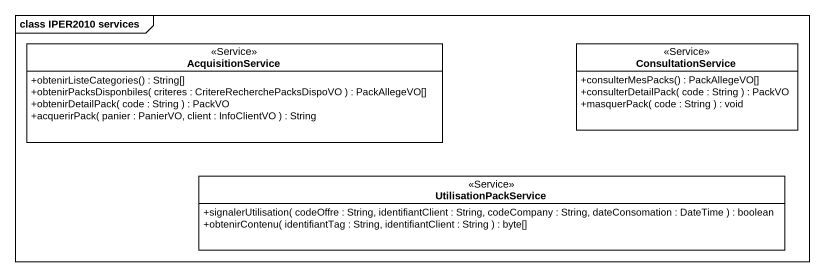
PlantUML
@startuml
mainframe class IPER2010 services
hide circle
hide empty members
skinparam classAttributeIconSize 0
class AcquisitionService <<Service>> {
  +obtenirListeCategories() : String[]
  +obtenirPacksDisponbiles( criteres : CritereRecherchePacksDispoVO ) : PackAllegeVO[]
  +obtenirDetailPack( code : String ) : PackVO
  +acquerirPack( panier : PanierVO, client : InfoClientVO ) : String
}
class ConsultationService <<Service>> {
  +consulterMesPacks() : PackAllegeVO[]
  +consulterDetailPack( code : String ) : PackVO
  +masquerPack( code : String ) : void
}
class UtilisationPackService <<Service>> {
  +signalerUtilisation( codeOffre : String, identifiantClient : String, codeCompany : String, dateConsomation : DateTime ) : boolean
  +obtenirContenu( identifiantTag : String, identifiantClient : String ) : byte[]
}
@enduml
